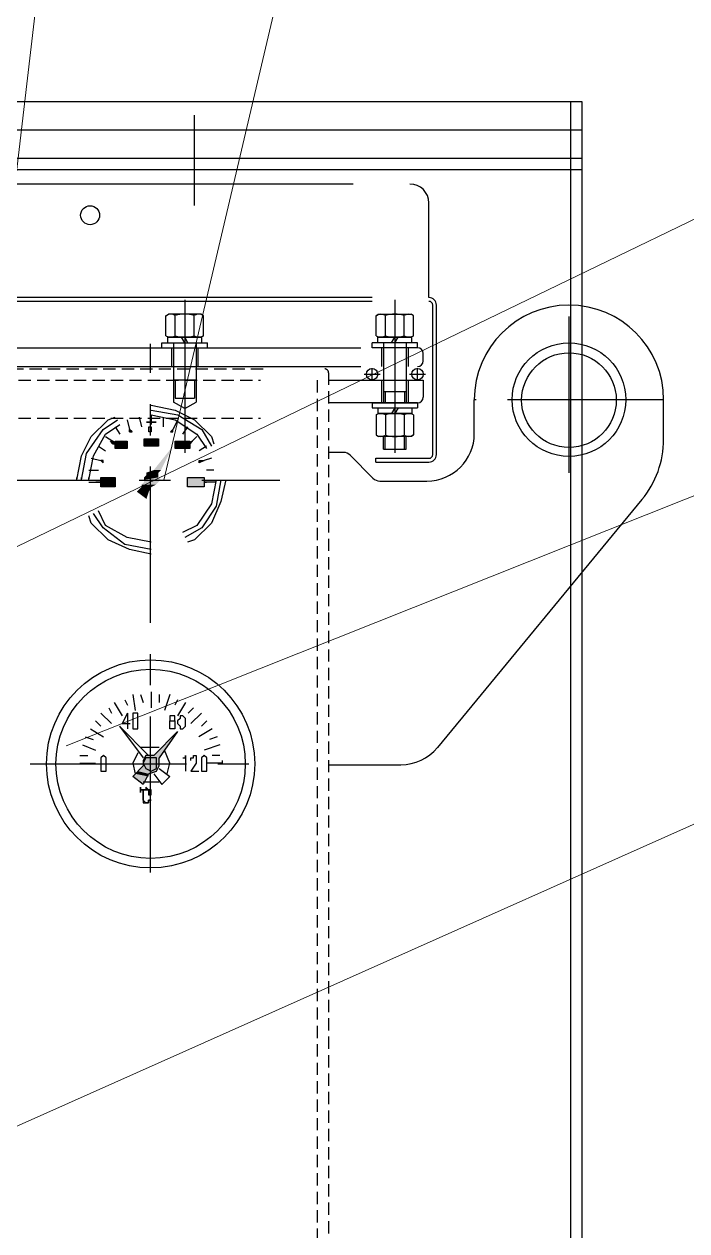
# Model space of a CAD drawing. Header units: millimetres. Extents: x 139713 to 150984, y -162976 to -156169.
# Drawn here: x 142305 to 142655, y -157937 to -157299 of the extents above; entities that cross this region are included whole.
import ezdxf

# ---------------------------------------------------------------- set-up
doc = ezdxf.new("R2010")
doc.units = ezdxf.units.MM
doc.header["$LTSCALE"] = 13
for name, pattern in [('CENTER', [50.8, 31.75, -6.35, 6.35, -6.35]), ('CENTER2', [1.125, 0.75, -0.125, 0.125, -0.125]), ('CENTERX2', [101.6, 63.5, -12.7, 12.7, -12.7]), ('DASHED', [0.75, 0.5, -0.25]), ('HIDDEN', [9.525, 6.35, -3.175])]:
    doc.linetypes.add(name, pattern=pattern)
for name, color, linetype in [('1', 4, 'Continuous'), ('2', 3, 'Continuous'), ('3中心线层', 1, 'CENTER'), ('4', 2, 'HIDDEN'), ('4虚线层', 6, 'DASHED'), ('粗实线', 4, 'Continuous')]:
    doc.layers.add(name, color=color, linetype=linetype)
doc.layers.add('标注、文本', color=3, linetype='Continuous', lineweight=25)
doc.layers.add('铁心', color=3, linetype='Continuous', lineweight=0)

# ---------------------------------------------------------------- blocks, each defined once
blk = doc.blocks.new('A$C611D0E0A')
at = {"layer": '粗实线', "lineweight": 30}
h = blk.add_hatch(color=256, dxfattribs=at)
h.dxf.hatch_style = 2
h.paths.add_polyline_path([(0.931, 2.201), (0.931, 2.159), (0.974, 2.159)])
h = blk.add_hatch(color=256, dxfattribs=at)
h.dxf.hatch_style = 2
h.paths.add_polyline_path([(1.693, 2.201), (1.651, 2.159), (1.693, 2.159)])
h = blk.add_hatch(color=256, dxfattribs=at)
h.dxf.hatch_style = 2
h.paths.add_polyline_path([(0.593, 1.99), (0.635, 1.99), (0.635, 1.947)])
h = blk.add_hatch(color=256, dxfattribs=at)
h.dxf.hatch_style = 2
h.paths.add_polyline_path([(0.635, 1.863), (0.889, 1.863), (0.889, 1.99), (0.635, 1.99)])
h = blk.add_hatch(color=256, dxfattribs=at)
h.dxf.hatch_style = 2
h.paths.add_polyline_path([(1.185, 1.905), (1.439, 1.905), (1.439, 2.032), (1.185, 2.032)])
h = blk.add_hatch(color=256, dxfattribs=at)
h.dxf.hatch_style = 2
h.paths.add_polyline_path([(1.736, 1.863), (1.947, 1.863), (1.947, 1.99), (1.736, 1.99)])
h = blk.add_hatch(color=256, dxfattribs=at)
h.dxf.hatch_style = 2
h.paths.add_polyline_path([(1.99, 1.99), (1.947, 1.947), (1.99, 1.947)])
h = blk.add_hatch(color=256, dxfattribs=at)
h.dxf.hatch_style = 2
h.paths.add_polyline_path([(1.99, 1.99), (2.032, 1.99), (1.99, 1.947)])
h = blk.add_hatch(color=256, dxfattribs=at)
h.dxf.hatch_style = 2
h.paths.add_polyline_path([(0.931, 1.905), (1.143, 1.482), (1.27, 1.482)])
h = blk.add_hatch(color=256, dxfattribs=at)
h.dxf.hatch_style = 2
h.paths.add_polyline_path([(0.423, 1.651), (0.466, 1.651), (0.466, 1.609)])
h = blk.add_hatch(color=256, dxfattribs=at)
h.dxf.hatch_style = 2
h.paths.add_polyline_path([(2.159, 1.651), (2.201, 1.651), (2.159, 1.609)])
h = blk.add_hatch(color=256, dxfattribs=at)
h.dxf.hatch_style = 2
h.paths.add_polyline_path([(0.381, 1.185), (0.677, 1.185), (0.677, 1.355), (0.381, 1.355)])
h = blk.add_hatch(color=256, dxfattribs=at)
h.dxf.hatch_style = 2
h.paths.add_polyline_path([(1.143, 1.482), (1.185, 1.439), (1.397, 1.439)])
h = blk.add_hatch(color=256, dxfattribs=at)
h.dxf.hatch_style = 2
h.paths.add_polyline_path([(1.143, 1.482), (1.27, 1.482), (1.397, 1.439)])
h = blk.add_hatch(color=256, dxfattribs=at)
h.dxf.hatch_style = 2
h.paths.add_polyline_path([(1.185, 1.355), (1.143, 1.312), (1.439, 1.312)])
h = blk.add_hatch(color=256, dxfattribs=at)
h.dxf.hatch_style = 2
h.paths.add_polyline_path([(1.143, 1.312), (1.185, 1.27), (1.439, 1.27)])
h = blk.add_hatch(color=256, dxfattribs=at)
h.dxf.hatch_style = 2
h.paths.add_polyline_path([(1.143, 1.312), (1.439, 1.312), (1.439, 1.27)])
h = blk.add_hatch(color=256, dxfattribs=at)
h.dxf.hatch_style = 2
h.paths.add_polyline_path([(1.185, 1.439), (1.185, 1.397), (1.397, 1.397)])
h = blk.add_hatch(color=256, dxfattribs=at)
h.dxf.hatch_style = 2
h.paths.add_polyline_path([(1.185, 1.439), (1.397, 1.439), (1.397, 1.397)])
h = blk.add_hatch(color=256, dxfattribs=at)
h.dxf.hatch_style = 2
h.paths.add_polyline_path([(1.185, 1.397), (1.185, 1.355), (1.439, 1.355)])
h = blk.add_hatch(color=256, dxfattribs=at)
h.dxf.hatch_style = 2
h.paths.add_polyline_path([(1.185, 1.397), (1.397, 1.397), (1.439, 1.355)])
h = blk.add_hatch(color=256, dxfattribs=at)
h.dxf.hatch_style = 2
h.paths.add_polyline_path([(1.185, 1.355), (1.439, 1.355), (1.439, 1.312)])
h = blk.add_hatch(color=256, dxfattribs=at)
h.dxf.hatch_style = 2
h.paths.add_polyline_path([(1.947, 1.185), (2.201, 1.185), (2.201, 1.355), (1.947, 1.355)])
h = blk.add_hatch(color=256, dxfattribs=at)
h.dxf.hatch_style = 2
h.paths.add_polyline_path([(1.185, 1.27), (1.228, 1.228), (1.482, 1.228)])
h = blk.add_hatch(color=256, dxfattribs=at)
h.dxf.hatch_style = 2
h.paths.add_polyline_path([(1.185, 1.27), (1.439, 1.27), (1.482, 1.228)])
h = blk.add_hatch(color=256, dxfattribs=at)
h.dxf.hatch_style = 2
h.paths.add_polyline_path([(1.228, 1.228), (1.312, 1.185), (1.482, 1.185)])
h = blk.add_hatch(color=256, dxfattribs=at)
h.dxf.hatch_style = 2
h.paths.add_polyline_path([(1.228, 1.228), (1.482, 1.228), (1.482, 1.185)])
h = blk.add_hatch(color=256, dxfattribs=at)
h.dxf.hatch_style = 2
h.paths.add_polyline_path([(1.312, 1.185), (1.355, 1.101), (1.566, 1.101)])
h = blk.add_hatch(color=256, dxfattribs=at)
h.dxf.hatch_style = 2
h.paths.add_polyline_path([(1.312, 1.185), (1.482, 1.185), (1.566, 1.101)])
h = blk.add_hatch(color=256, dxfattribs=at)
h.dxf.hatch_style = 2
h.paths.add_polyline_path([(1.355, 1.101), (1.566, 1.101), (1.397, 0.974)])
for points in [[(1.312, 2.625), (0.889, 2.54), (0.55, 2.371), (0.254, 2.074), (0.212, 1.947)], [(1.312, 2.54), (0.847, 2.455), (0.423, 2.201), (0.254, 1.905)], [(1.312, 2.455), (0.889, 2.371), (0.508, 2.117), (0.339, 1.863)], [(2.54, 1.312), (2.455, 1.778), (2.159, 2.201), (1.905, 2.371)], [(2.625, 1.312), (2.54, 1.736), (2.371, 2.074), (2.074, 2.371), (1.947, 2.413)], [(2.413, 1.312), (2.328, 1.736), (2.117, 2.117), (1.863, 2.286)], [(0, 1.312), (0.085, 0.931), (0.254, 0.55), (0.55, 0.254), (0.677, 0.212)], [(0.085, 1.312), (0.169, 0.847), (0.423, 0.466), (0.72, 0.296)], [(0.169, 1.312), (0.254, 0.889), (0.508, 0.508), (0.762, 0.381)], [(2.54, 1.312), (2.54, 1.355)], [(2.625, 1.312), (2.625, 1.355)], [(1.312, 0.212), (1.736, 0.296), (2.117, 0.508), (2.244, 0.762)], [(1.312, 0.085), (1.778, 0.169), (2.159, 0.466), (2.328, 0.72)], [(1.312, 0), (1.693, 0.085), (2.074, 0.254), (2.371, 0.55), (2.413, 0.677)]]:
    blk.add_lwpolyline(points, dxfattribs=at)
for points in [[(0.931, 2.201), (0.974, 2.159), (0.931, 2.159)], [(1.397, 2.328), (1.228, 2.328)], [(1.312, 2.244), (1.312, 2.201), (1.312, 2.159), (1.355, 2.159), (1.355, 2.201), (1.355, 2.244)], [(1.693, 2.201), (1.693, 2.159), (1.651, 2.159)], [(1.693, 2.201), (1.651, 2.159), (1.693, 2.159)], [(0.593, 1.99), (0.635, 1.947)], [(0.635, 1.863), (0.889, 1.863), (0.889, 1.99), (0.635, 1.99)], [(1.185, 1.905), (1.439, 1.905), (1.439, 2.032), (1.185, 2.032)], [(1.736, 1.863), (1.947, 1.863), (1.947, 1.99), (1.736, 1.99)], [(2.032, 1.99), (1.99, 1.947), (1.947, 1.947), (1.99, 1.99)], [(1.99, 1.99), (1.947, 1.947), (1.99, 1.947), (2.032, 1.99)], [(0.381, 1.651), (0.466, 1.609), (0.466, 1.651), (0.423, 1.651)], [(2.201, 1.651), (2.159, 1.609), (2.159, 1.651)], [(2.201, 1.651), (2.159, 1.609), (2.159, 1.651)], [(0.381, 1.185), (0.677, 1.185), (0.677, 1.355), (0.381, 1.355)], [(1.947, 1.185), (2.201, 1.185), (2.201, 1.355), (1.947, 1.355)], [(0.339, 1.27), (0.381, 1.27)], [(2.286, 1.27), (2.201, 1.27)], [(2.286, 1.27), (2.201, 1.27)]]:
    blk.add_lwpolyline(points, close=True, dxfattribs=at)
for points in [[(0.847, 2.371), (0.847, 2.371), (0.931, 2.201), (0.931, 2.201)], [(1.101, 2.413), (1.101, 2.413), (1.101, 2.244), (1.101, 2.244)], [(1.312, 2.455), (1.312, 2.455), (1.312, 2.286), (1.312, 2.286)], [(1.524, 2.413), (1.524, 2.413), (1.482, 2.244), (1.482, 2.244)], [(1.736, 2.371), (1.736, 2.371), (1.693, 2.201), (1.693, 2.201)], [(0.677, 2.244), (0.677, 2.244), (0.762, 2.117), (0.762, 2.117)], [(1.947, 2.244), (1.947, 2.244), (1.863, 2.117), (1.863, 2.117)], [(0.508, 2.074), (0.508, 2.074), (0.593, 1.99), (0.593, 1.99)], [(2.117, 2.074), (2.117, 2.074), (1.99, 1.99), (1.99, 1.99)], [(0.339, 1.905), (0.339, 1.905), (0.466, 1.82), (0.466, 1.82)], [(2.244, 1.905), (2.244, 1.905), (2.117, 1.82), (2.117, 1.82)], [(0.254, 1.693), (0.254, 1.693), (0.381, 1.651), (0.381, 1.651)], [(2.371, 1.693), (2.371, 1.693), (2.201, 1.651), (2.201, 1.651)], [(0.212, 1.482), (0.212, 1.482), (0.339, 1.482), (0.339, 1.482)], [(2.413, 1.482), (2.413, 1.482), (2.244, 1.482), (2.244, 1.482)], [(2.413, 1.312), (2.413, 1.312), (2.413, 1.355), (2.413, 1.355)], [(0.169, 1.27), (0.169, 1.27), (0.339, 1.27), (0.339, 1.27)], [(2.413, 1.27), (2.413, 1.27), (2.286, 1.27), (2.286, 1.27)]]:
    blk.add_open_spline(points, degree=3, dxfattribs=at)

msp = doc.modelspace()

# ---------------------------------------------------------------- hatches: boundary and pattern name
at = {"layer": '粗实线', "lineweight": 30}
h = msp.add_hatch(color=256, dxfattribs=at)
h.dxf.hatch_style = 2
h.paths.add_polyline_path([(142386.197, -157672.59), (142373.624, -157685.163), (142377.815, -157685.163)])
h = msp.add_hatch(color=256, dxfattribs=at)
h.dxf.hatch_style = 2
h.paths.add_polyline_path([(142368.036, -157690.751), (142365.242, -157693.545), (142375.021, -157693.545)])
h = msp.add_hatch(color=256, dxfattribs=at)
h.dxf.hatch_style = 2
h.paths.add_polyline_path([(142369.433, -157685.163), (142368.036, -157686.56), (142376.418, -157686.56)])
h = msp.add_hatch(color=256, dxfattribs=at)
h.dxf.hatch_style = 2
h.paths.add_polyline_path([(142368.036, -157686.56), (142368.036, -157687.957), (142376.418, -157687.957)])
h = msp.add_hatch(color=256, dxfattribs=at)
h.dxf.hatch_style = 2
h.paths.add_polyline_path([(142368.036, -157686.56), (142376.418, -157686.56), (142376.418, -157687.957)])
h = msp.add_hatch(color=256, dxfattribs=at)
h.dxf.hatch_style = 2
h.paths.add_polyline_path([(142368.036, -157687.957), (142368.036, -157690.751), (142376.418, -157690.751)])
h = msp.add_hatch(color=256, dxfattribs=at)
h.dxf.hatch_style = 2
h.paths.add_polyline_path([(142368.036, -157687.957), (142376.418, -157687.957), (142376.418, -157690.751)])
h = msp.add_hatch(color=256, dxfattribs=at)
h.dxf.hatch_style = 2
h.paths.add_polyline_path([(142368.036, -157690.751), (142376.418, -157690.751), (142375.021, -157693.545)])
h = msp.add_hatch(color=256, dxfattribs=at)
h.dxf.hatch_style = 2
h.paths.add_polyline_path([(142369.433, -157685.163), (142377.815, -157685.163), (142376.418, -157686.56)])
h = msp.add_hatch(color=256, dxfattribs=at)
h.dxf.hatch_style = 2
h.paths.add_polyline_path([(142363.845, -157694.942), (142362.448, -157696.339), (142370.83, -157696.339)])
h = msp.add_hatch(color=256, dxfattribs=at)
h.dxf.hatch_style = 2
h.paths.add_polyline_path([(142362.448, -157696.339), (142370.83, -157696.339), (142368.036, -157700.53)])
h = msp.add_hatch(color=256, dxfattribs=at)
h.dxf.hatch_style = 2
h.paths.add_polyline_path([(142365.242, -157693.545), (142363.845, -157694.942), (142370.83, -157694.942)])
h = msp.add_hatch(color=256, dxfattribs=at)
h.dxf.hatch_style = 2
h.paths.add_polyline_path([(142363.845, -157694.942), (142370.83, -157694.942), (142370.83, -157696.339)])
h = msp.add_hatch(color=256, dxfattribs=at)
h.dxf.hatch_style = 2
h.paths.add_polyline_path([(142365.242, -157693.545), (142375.021, -157693.545), (142370.83, -157694.942)])
h = msp.add_hatch(color=256, dxfattribs=at)
h.dxf.hatch_style = 2
h.paths.add_polyline_path([(142366.639, -157703.324), (142366.639, -157704.721), (142366.639, -157703.324), (142368.036, -157703.324)])
h = msp.add_hatch(color=256, dxfattribs=at)
h.dxf.hatch_style = 2
h.paths.add_polyline_path([(142369.433, -157701.927), (142369.433, -157703.324), (142368.036, -157703.324), (142368.036, -157704.721), (142368.036, -157706.118), (142368.036, -157707.515), (142368.036, -157708.912), (142368.036, -157710.309), (142369.433, -157710.309), (142370.83, -157710.309), (142369.433, -157710.309), (142368.036, -157708.912), (142368.036, -157707.515), (142368.036, -157706.118), (142368.036, -157704.721), (142368.036, -157703.324), (142369.433, -157703.324), (142370.83, -157703.324)])
h = msp.add_hatch(color=256, dxfattribs=at)
h.dxf.hatch_style = 2
h.paths.add_polyline_path([(142372.227, -157703.324), (142370.83, -157703.324), (142370.83, -157704.721), (142370.83, -157706.118), (142372.227, -157706.118)])
h = msp.add_hatch(color=256, dxfattribs=at)
h.dxf.hatch_style = 2
h.paths.add_polyline_path([(142372.227, -157708.912), (142370.83, -157708.912), (142370.83, -157710.309), (142369.433, -157710.309), (142370.83, -157710.309), (142370.83, -157708.912)])

# ---------------------------------------------------------------- linework, layer by layer
at = {"layer": '1'}
for p, q in [((142380.013, -157452.734), (142381.343, -157451.966)), ((142380.013, -157463.398), (142380.013, -157452.734)), ((142398.533, -157451.966), (142381.343, -157451.966)), ((142384.975, -157463.398), (142384.975, -157452.734)), ((142394.9, -157463.398), (142394.9, -157452.734)), ((142399.863, -157452.734), (142398.533, -157451.966)), ((142399.863, -157463.398), (142399.863, -157452.734)), ((142491.013, -157452.734), (142492.343, -157451.966)), ((142491.013, -157463.398), (142491.013, -157452.734)), ((142492.343, -157451.966), (142509.533, -157451.966)), ((142495.975, -157463.398), (142495.975, -157452.734)), ((142505.9, -157463.398), (142505.9, -157452.734)), ((142510.863, -157452.734), (142509.533, -157451.966)), ((142510.863, -157463.398), (142510.863, -157452.734)), ((142377.938, -157469.666), (142377.938, -157467.166)), ((142377.938, -157467.166), (142401.938, -157467.166)), ((142380.013, -157463.398), (142381.343, -157464.166)), ((142380.938, -157467.166), (142380.938, -157464.166)), ((142380.938, -157464.166), (142398.938, -157464.166)), ((142380.938, -157467.166), (142398.938, -157467.166)), ((142398.533, -157464.166), (142381.343, -157464.166)), ((142383.938, -157467.384), (142383.938, -157492.884)), ((142389.938, -157467.166), (142388.238, -157464.166)), ((142391.638, -157467.166), (142389.938, -157464.166)), ((142395.938, -157467.384), (142395.938, -157492.884)), ((142399.863, -157463.398), (142398.533, -157464.166)), ((142398.938, -157467.166), (142398.938, -157464.166)), ((142401.938, -157469.666), (142401.938, -157467.166)), ((142488.938, -157469.666), (142488.938, -157467.166)), ((142512.938, -157467.166), (142488.938, -157467.166)), ((142491.013, -157463.398), (142492.343, -157464.166)), ((142491.938, -157467.166), (142491.938, -157464.166)), ((142509.938, -157464.166), (142491.938, -157464.166)), ((142509.938, -157467.166), (142491.938, -157467.166)), ((142492.343, -157464.166), (142509.533, -157464.166)), ((142494.938, -157467.384), (142494.938, -157492.884)), ((142499.238, -157467.166), (142500.938, -157464.166)), ((142500.938, -157467.166), (142502.638, -157464.166)), ((142506.938, -157467.384), (142506.938, -157492.884)), ((142510.863, -157463.398), (142509.533, -157464.166)), ((142509.938, -157467.166), (142509.938, -157464.166)), ((142512.938, -157469.666), (142512.938, -157467.166)), ((142377.938, -157469.666), (142401.938, -157469.666)), ((142512.938, -157469.666), (142488.938, -157469.666)), ((142395.938, -157486.884), (142383.938, -157486.884)), ((142383.938, -157492.884), (142383.938, -157498.42)), ((142395.938, -157492.884), (142395.938, -157498.42)), ((142494.938, -157492.884), (142506.938, -157492.884)), ((142494.938, -157492.884), (142494.938, -157498.884)), ((142506.938, -157492.884), (142506.938, -157498.884)), ((142488.938, -157498.884), (142512.938, -157498.884)), ((142488.938, -157498.884), (142488.938, -157501.384)), ((142512.938, -157498.884), (142512.938, -157501.384)), ((142488.938, -157501.384), (142512.938, -157501.384)), ((142491.013, -157505.152), (142492.343, -157504.384)), ((142491.013, -157505.152), (142491.013, -157515.816)), ((142491.938, -157501.384), (142509.938, -157501.384)), ((142491.938, -157501.384), (142491.938, -157504.384)), ((142491.938, -157504.384), (142509.938, -157504.384)), ((142509.533, -157504.384), (142492.343, -157504.384)), ((142495.975, -157505.152), (142495.975, -157515.816)), ((142500.938, -157501.384), (142499.238, -157504.384)), ((142502.638, -157501.384), (142500.938, -157504.384)), ((142505.9, -157505.152), (142505.9, -157515.816)), ((142510.863, -157505.152), (142509.533, -157504.384)), ((142509.938, -157501.384), (142509.938, -157504.384)), ((142510.863, -157505.152), (142510.863, -157515.816)), ((142491.013, -157515.816), (142492.343, -157516.584)), ((142509.533, -157516.584), (142492.343, -157516.584)), ((142494.938, -157523.326), (142494.938, -157516.584)), ((142506.938, -157523.326), (142506.938, -157516.584)), ((142510.863, -157515.816), (142509.533, -157516.584)), ((142494.938, -157523.326), (142506.938, -157523.326))]:
    msp.add_line(p, q, dxfattribs=at)
at = {"layer": '1', "color": 1, "linetype": 'CENTERX2', "lineweight": -3, "ltscale": 0.1}
for p, q in [((142592.938, -157453.182), (142592.938, -157541.122)), ((142371.931, -157747.161), (142371.931, -157467.701)), ((142500.938, -157467.227), (142500.938, -157510.494)), ((142488.938, -157486.904), (142488.938, -157480.427)), ((142512.938, -157486.904), (142512.938, -157480.427)), ((142484.753, -157483.666), (142493.122, -157483.666)), ((142508.753, -157483.666), (142517.122, -157483.666)), ((142642.938, -157497.152), (142542.938, -157497.152)), ((142134.792, -157539.684), (142440.201, -157539.684)), ((142308.294, -157689.671), (142429.938, -157689.671))]:
    msp.add_line(p, q, dxfattribs=at)
at = {"layer": '1'}
for centre, radius, start, end in [((142382.548, -157456.535), 4.569, 57.914436, 123.704561), ((142389.938, -157469.966), 18, 73.996597, 106.003403), ((142397.327, -157456.535), 4.569, 56.295439, 122.085564), ((142493.548, -157456.535), 4.569, 57.914436, 123.704561), ((142500.938, -157469.966), 18, 73.996597, 106.003403), ((142508.327, -157456.535), 4.569, 56.295439, 122.085564), ((142382.548, -157459.597), 4.569, 236.295439, 302.558752), ((142389.938, -157446.166), 18, 253.996597, 286.003403), ((142397.327, -157459.597), 4.569, 237.914436, 303.704561), ((142493.548, -157459.597), 4.569, 236.295439, 302.085564), ((142500.938, -157446.166), 18, 253.996597, 286.003403), ((142508.327, -157459.597), 4.569, 237.441248, 303.704561), ((142493.548, -157508.953), 4.569, 57.441248, 123.704561), ((142500.938, -157522.384), 18, 73.996597, 106.003403), ((142508.327, -157508.953), 4.569, 56.295439, 122.085564), ((142493.548, -157512.015), 4.569, 236.295439, 302.085564), ((142500.938, -157498.584), 18, 253.996597, 286.003403), ((142508.327, -157512.015), 4.569, 237.914436, 303.704561)]:
    msp.add_arc(centre, radius, start, end, dxfattribs=at)
at = {"layer": '2'}
for p, q in [((142384.838, -157486.884), (142384.838, -157496.42)), ((142395.038, -157486.884), (142395.038, -157496.42)), ((142495.838, -157492.884), (142495.838, -157498.884)), ((142506.038, -157492.884), (142506.038, -157498.884)), ((142495.838, -157523.326), (142495.838, -157516.584)), ((142506.038, -157523.326), (142506.038, -157516.584))]:
    msp.add_line(p, q, dxfattribs=at)
at = {"layer": '3中心线层', "linetype": 'CENTER2', "lineweight": -3, "ltscale": 10}
msp.add_line((142394.938, -157346.753), (142394.938, -157394.548), dxfattribs=at)
at = {"layer": '4'}
for p, q in [((142389.938, -157444.384), (142389.938, -157525.184)), ((142500.938, -157444.384), (142500.938, -157525.184))]:
    msp.add_line(p, q, dxfattribs=at)
at = {"layer": '4虚线层'}
for p, q in [((141215.938, -157480.884), (142433.938, -157480.884)), ((141219.938, -157486.884), (142429.938, -157486.884)), ((142459.938, -157486.884), (142459.938, -158012.634)), ((142465.938, -157482.884), (142465.938, -158018.634)), ((141219.938, -157506.884), (142429.938, -157506.884))]:
    msp.add_line(p, q, dxfattribs=at)
msp.add_arc((142463.938, -157482.884), 2, 0, 90, dxfattribs=at)
msp.add_arc((142463.938, -157482.884), 2, 0, 90, dxfattribs=at)
at = {"layer": '标注、文本', "color": 4, "lineweight": 30}
for p, q in [((142593.938, -158981.634), (142593.938, -157339.666)), ((142599.938, -158989.634), (142599.938, -157339.666)), ((142542.938, -157515.143), (142542.938, -157497.16)), ((142642.938, -157518.157), (142642.938, -157497.16)), ((142473.85, -157525.027), (142465.938, -157525.027)), ((142489.412, -157538.658), (142477.406, -157526.512)), ((142492.968, -157540.143), (142517.938, -157540.143)), ((142631.516, -157549.965), (142523.438, -157681.047)), ((142466.111, -157690.143), (142504.149, -157690.143))]:
    msp.add_line(p, q, dxfattribs=at)
at = {"layer": '标注、文本'}
for p, q in [((142478.938, -157383.16), (141170.938, -157383.16)), ((142518.938, -157443.16), (142518.938, -157393.16)), ((142488.938, -157443.16), (141160.938, -157443.16)), ((142488.938, -157445.16), (141160.938, -157445.16)), ((142520.938, -157526.143), (142520.938, -157447.16)), ((142522.938, -157526.143), (142522.938, -157447.16)), ((142592.938, -157447.16), (142592.938, -157447.16)), ((141190.938, -157469.666), (142482.938, -157469.666)), ((142382.938, -157469.666), (142382.938, -157479.666)), ((142396.938, -157469.666), (142396.938, -157479.666)), ((142493.938, -157469.666), (142493.938, -157479.666)), ((142507.938, -157469.666), (142507.938, -157479.666)), ((142515.938, -157476.666), (142515.938, -157472.666)), ((142515.938, -157476.666), (142515.938, -157472.666)), ((141166.938, -157479.666), (142482.938, -157479.666)), ((142465.938, -157486.884), (142515.938, -157486.884)), ((142465.938, -157486.884), (142515.938, -157486.884)), ((142465.938, -157486.884), (142515.938, -157486.884)), ((142465.938, -157486.884), (142515.938, -157486.884)), ((142493.938, -157486.884), (142493.938, -157498.884)), ((142507.938, -157486.884), (142507.938, -157498.884)), ((142515.938, -157486.884), (142515.938, -157495.884)), ((142389.938, -157501.884), (142383.938, -157498.42)), ((142389.938, -157501.884), (142383.938, -157498.42)), ((142389.938, -157501.884), (142383.938, -157498.42)), ((142389.938, -157501.884), (142383.938, -157498.42)), ((142389.938, -157501.884), (142383.938, -157498.42)), ((142389.938, -157501.884), (142383.938, -157498.42)), ((142389.938, -157501.884), (142383.938, -157498.42)), ((142389.938, -157501.884), (142383.938, -157498.42)), ((142384.838, -157496.42), (142395.038, -157496.42)), ((142389.938, -157501.884), (142395.938, -157498.42)), ((142389.938, -157501.884), (142395.938, -157498.42)), ((142389.938, -157501.884), (142395.938, -157498.42)), ((142389.938, -157501.884), (142395.938, -157498.42)), ((142389.938, -157501.884), (142395.938, -157498.42)), ((142389.938, -157501.884), (142395.938, -157498.42)), ((142389.938, -157501.884), (142395.938, -157498.42)), ((142389.938, -157501.884), (142395.938, -157498.42)), ((142512.938, -157498.884), (142465.938, -157498.884)), ((142512.938, -157498.884), (142465.938, -157498.884)), ((142389.938, -157501.884), (142389.938, -157501.884)), ((142490.942, -157528.143), (142518.938, -157528.143)), ((142490.942, -157530.143), (142490.942, -157528.143)), ((142490.942, -157530.143), (142518.938, -157530.143))]:
    msp.add_line(p, q, dxfattribs=at)
at = {"layer": '标注、文本', "color": 4, "lineweight": 30}
for centre, radius in [((142592.938, -157497.152), 30), ((142592.938, -157497.401), 25), ((142371.931, -157689.671), 55), ((142371.931, -157689.671), 50)]:
    msp.add_circle(centre, radius, dxfattribs=at)
at = {"layer": '标注、文本'}
for centre in [(142488.938, -157483.666), (142512.938, -157483.666)]:
    msp.add_circle(centre, 3, dxfattribs=at)
for centre, radius, start, end in [((142508.938, -157393.16), 10, 0, 90), ((142518.938, -157447.16), 4, 0, 90), ((142518.938, -157447.16), 2, 0, 90), ((142512.938, -157472.666), 3, 0, 90), ((142512.938, -157472.666), 3, 0, 90), ((142512.938, -157476.666), 3, 270, 0), ((142512.938, -157476.666), 3, 270, 0), ((142512.938, -157495.884), 3, 270, 0), ((142518.938, -157526.143), 2, 270, 0), ((142518.938, -157526.143), 4, 270, 0)]:
    msp.add_arc(centre, radius, start, end, dxfattribs=at)
at = {"layer": '标注、文本', "color": 4, "lineweight": 30}
for centre, radius, start, end in [((142592.938, -157497.16), 50, 90, 180), ((142592.938, -157497.16), 50, 0, 90), ((142517.938, -157515.143), 25, 270, 0), ((142592.938, -157518.157), 50, 320.494144, 0), ((142473.85, -157530.027), 5, 44.668094, 90), ((142492.968, -157535.143), 5, 224.668094, 270), ((142504.149, -157665.143), 25, 270, 320.494144)]:
    msp.add_arc(centre, radius, start, end, dxfattribs=at)
at = {"layer": '粗实线', "lineweight": 30}
for p, q in [((142599.938, -157339.666), (141079.938, -157339.666)), ((142599.938, -157354.666), (141079.938, -157354.666)), ((142599.938, -157369.666), (141079.938, -157369.666)), ((142599.938, -157375.666), (141079.938, -157375.666))]:
    msp.add_line(p, q, dxfattribs=at)
for points in [[(142359.654, -157662.811), (142356.86, -157668.399), (142361.051, -157668.399)], [(142359.654, -157662.811), (142359.654, -157671.193)], [(142370.83, -157685.163), (142355.463, -157669.796), (142368.036, -157686.56)], [(142373.624, -157685.163), (142386.197, -157672.59), (142376.418, -157686.56)], [(142365.242, -157683.766), (142362.448, -157689.354), (142363.845, -157694.942)], [(142376.418, -157680.972), (142366.639, -157680.972)], [(142380.609, -157694.942), (142382.006, -157689.354), (142379.212, -157682.369)], [(142373.624, -157685.163), (142369.433, -157685.163), (142368.036, -157687.957), (142368.036, -157690.751)], [(142370.83, -157694.942), (142375.021, -157693.545), (142376.418, -157690.751), (142376.418, -157686.56)], [(142388.991, -157686.56), (142390.388, -157686.56), (142390.388, -157685.163), (142390.388, -157693.545)], [(142393.182, -157687.957), (142393.182, -157686.56), (142394.579, -157686.56), (142394.579, -157685.163), (142395.976, -157685.163), (142395.976, -157686.56), (142395.976, -157687.957), (142395.976, -157689.354), (142393.182, -157693.545), (142397.373, -157693.545)], [(142409.946, -157689.354), (142409.946, -157687.957)], [(142368.036, -157700.53), (142362.448, -157696.339)], [(142368.036, -157699.133), (142376.418, -157699.133)]]:
    msp.add_lwpolyline(points, dxfattribs=at)
for points in [[(142363.845, -157662.811), (142362.448, -157662.811), (142362.448, -157664.208), (142362.448, -157667.002), (142362.448, -157669.796), (142362.448, -157671.193), (142363.845, -157671.193), (142365.242, -157671.193), (142365.242, -157669.796), (142365.242, -157667.002), (142365.242, -157664.208), (142365.242, -157662.811)], [(142383.403, -157664.208), (142382.006, -157664.208), (142382.006, -157665.605), (142382.006, -157667.002), (142383.403, -157667.002), (142384.8, -157667.002), (142384.8, -157668.399), (142384.8, -157669.796), (142384.8, -157671.193), (142383.403, -157671.193), (142382.006, -157671.193), (142382.006, -157669.796), (142382.006, -157668.399), (142382.006, -157667.002), (142383.403, -157667.002), (142384.8, -157667.002), (142384.8, -157665.605), (142384.8, -157664.208)], [(142387.594, -157664.208), (142387.594, -157665.605), (142386.197, -157667.002), (142386.197, -157668.399), (142387.594, -157669.796), (142387.594, -157671.193), (142388.991, -157671.193), (142390.388, -157669.796), (142390.388, -157668.399), (142390.388, -157667.002), (142390.388, -157665.605), (142388.991, -157664.208)], [(142347.081, -157685.163), (142345.684, -157686.56), (142345.684, -157689.354), (142345.684, -157692.148), (142345.684, -157693.545), (142347.081, -157693.545), (142348.478, -157693.545), (142348.478, -157692.148), (142348.478, -157689.354), (142348.478, -157686.56)], [(142375.021, -157689.354), (142375.021, -157686.56), (142372.227, -157686.56), (142369.433, -157686.56), (142368.036, -157689.354), (142369.433, -157692.148), (142372.227, -157693.545), (142375.021, -157692.148)], [(142400.167, -157685.163), (142398.77, -157686.56), (142398.77, -157689.354), (142398.77, -157690.751), (142398.77, -157692.148), (142398.77, -157693.545), (142400.167, -157693.545), (142401.564, -157693.545), (142401.564, -157692.148), (142401.564, -157690.751), (142401.564, -157689.354), (142401.564, -157686.56)], [(142366.639, -157701.927), (142366.639, -157703.324), (142366.639, -157704.721), (142366.639, -157703.324)], [(142366.639, -157703.324), (142366.639, -157704.721), (142366.639, -157703.324), (142368.036, -157703.324)], [(142369.433, -157701.927), (142369.433, -157703.324), (142368.036, -157703.324), (142368.036, -157704.721), (142368.036, -157706.118), (142368.036, -157707.515), (142368.036, -157708.912), (142368.036, -157710.309), (142369.433, -157710.309), (142370.83, -157710.309), (142369.433, -157710.309), (142368.036, -157708.912), (142368.036, -157707.515), (142368.036, -157706.118), (142368.036, -157704.721), (142368.036, -157703.324), (142369.433, -157703.324), (142370.83, -157703.324)], [(142370.83, -157703.324), (142369.433, -157703.324)], [(142372.227, -157703.324), (142370.83, -157703.324), (142370.83, -157704.721), (142370.83, -157706.118), (142372.227, -157706.118)], [(142372.227, -157708.912), (142370.83, -157708.912), (142370.83, -157710.309), (142369.433, -157710.309), (142370.83, -157710.309), (142370.83, -157708.912)]]:
    msp.add_lwpolyline(points, close=True, dxfattribs=at)
msp.add_circle((142339.938, -157399.645), 5, dxfattribs=at)
for points in [[(142362.448, -157653.032), (142362.448, -157653.032), (142363.845, -157661.414), (142363.845, -157661.414)], [(142366.639, -157653.032), (142366.639, -157653.032), (142368.036, -157657.223), (142368.036, -157657.223)], [(142372.227, -157651.635), (142372.227, -157651.635), (142372.227, -157660.017), (142372.227, -157660.017)], [(142376.418, -157653.032), (142376.418, -157653.032), (142376.418, -157657.223), (142376.418, -157657.223)], [(142382.006, -157653.032), (142382.006, -157653.032), (142379.212, -157661.414), (142379.212, -157661.414)], [(142352.669, -157657.223), (142352.669, -157657.223), (142356.86, -157664.208), (142356.86, -157664.208)], [(142358.257, -157655.826), (142358.257, -157655.826), (142359.654, -157658.62), (142359.654, -157658.62)], [(142386.197, -157655.826), (142386.197, -157655.826), (142384.8, -157658.62), (142384.8, -157658.62)], [(142390.388, -157657.223), (142390.388, -157657.223), (142386.197, -157664.208), (142386.197, -157664.208)], [(142345.684, -157662.811), (142345.684, -157662.811), (142351.272, -157668.399), (142351.272, -157668.399)], [(142349.875, -157660.017), (142349.875, -157660.017), (142351.272, -157662.811), (142351.272, -157662.811)], [(142394.579, -157660.017), (142394.579, -157660.017), (142391.785, -157662.811), (142391.785, -157662.811)], [(142398.77, -157662.811), (142398.77, -157662.811), (142393.182, -157668.399), (142393.182, -157668.399)], [(142340.096, -157671.193), (142340.096, -157671.193), (142347.081, -157675.384), (142347.081, -157675.384)], [(142342.89, -157667.002), (142342.89, -157667.002), (142345.684, -157669.796), (142345.684, -157669.796)], [(142404.358, -157671.193), (142404.358, -157671.193), (142397.373, -157675.384), (142397.373, -157675.384)], [(142401.564, -157667.002), (142401.564, -157667.002), (142398.77, -157669.796), (142398.77, -157669.796)], [(142337.302, -157675.384), (142337.302, -157675.384), (142341.493, -157676.781), (142341.493, -157676.781)], [(142407.152, -157675.384), (142407.152, -157675.384), (142402.961, -157676.781), (142402.961, -157676.781)], [(142335.905, -157679.575), (142335.905, -157679.575), (142342.89, -157682.369), (142342.89, -157682.369)], [(142408.549, -157679.575), (142408.549, -157679.575), (142400.167, -157682.369), (142400.167, -157682.369)], [(142334.508, -157685.163), (142334.508, -157685.163), (142338.699, -157685.163), (142338.699, -157685.163)], [(142334.508, -157689.354), (142334.508, -157689.354), (142341.493, -157689.354), (142341.493, -157689.354)], [(142334.508, -157689.354), (142334.508, -157689.354), (142342.89, -157689.354), (142342.89, -157689.354)], [(142368.036, -157690.751), (142368.036, -157690.751), (142362.448, -157696.339), (142362.448, -157696.339)], [(142409.946, -157689.354), (142409.946, -157689.354), (142401.564, -157689.354), (142401.564, -157689.354)], [(142409.946, -157689.354), (142409.946, -157689.354), (142402.961, -157689.354), (142402.961, -157689.354)], [(142408.549, -157685.163), (142408.549, -157685.163), (142404.358, -157685.163), (142404.358, -157685.163)], [(142370.83, -157694.942), (142370.83, -157694.942), (142368.036, -157700.53), (142368.036, -157700.53)], [(142373.624, -157694.942), (142373.624, -157694.942), (142377.815, -157700.53), (142377.815, -157700.53)], [(142376.418, -157692.148), (142376.418, -157692.148), (142382.006, -157696.339), (142382.006, -157696.339)], [(142382.006, -157696.339), (142382.006, -157696.339), (142377.815, -157700.53), (142377.815, -157700.53)]]:
    msp.add_open_spline(points, degree=3, dxfattribs=at)
at = {"layer": '铁心'}
for points in [[(142281.908, -157539.684), (142356.834, -156898.923), (142356.834, -156898.923)], [(142378.974, -157539.684), (142530.207, -156896.252), (142530.207, -156896.252)], [(142200.664, -157623.426), (143073.774, -157201.059), (143073.774, -157201.059)], [(142327.227, -157680.062), (143082.945, -157379.054), (143082.945, -157379.054)], [(142060.75, -157988.519), (143081.043, -157533.251), (143081.043, -157533.251)]]:
    msp.add_lwpolyline(points, dxfattribs=at)

# ---------------------------------------------------------------- block references
at = {"layer": '标注、文本', "xscale": -30, "yscale": 30, "zscale": 30}
msp.add_blockref('A$C611D0E0A', (142411.641, -157578.853), dxfattribs=at)

doc.saveas('drawing.dxf')
